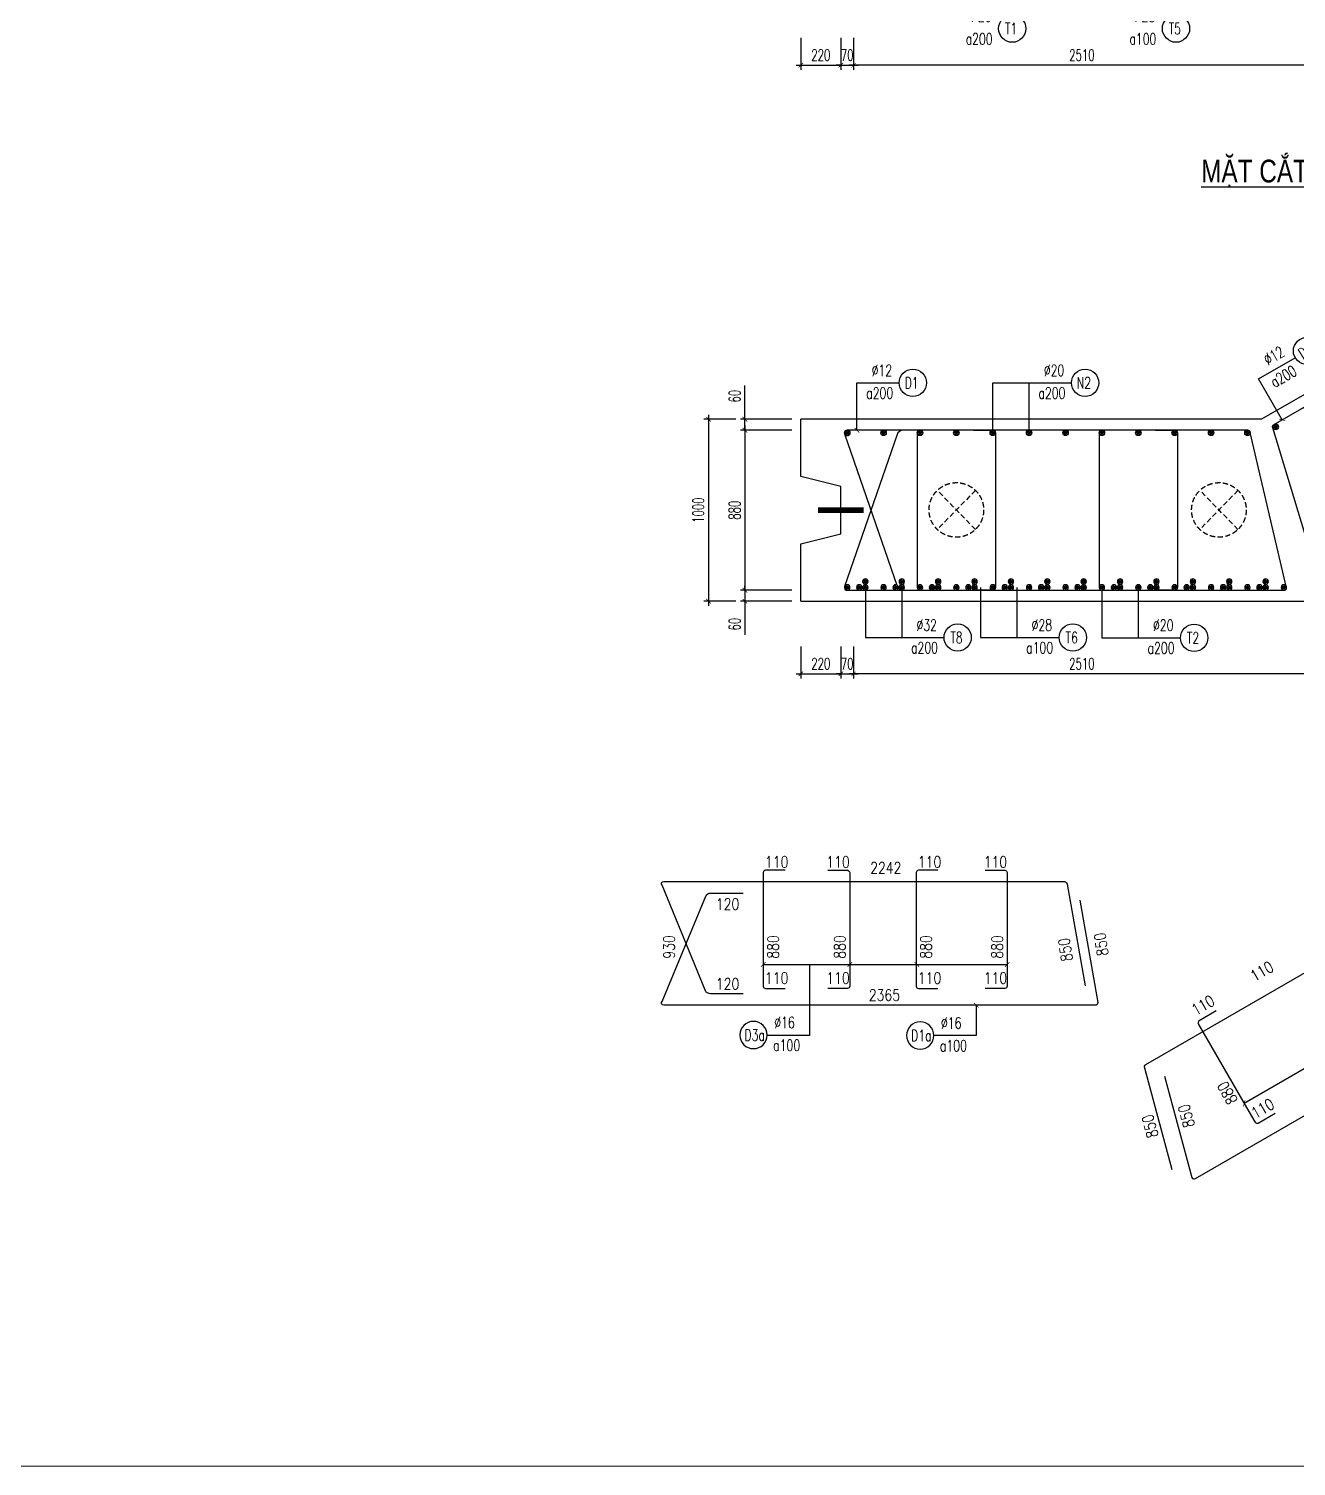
# Model space of a CAD drawing. Header units: millimetres. Extents: x -143483 to 1166745, y -1448440 to -1202244.
# Drawn here: x 463523 to 491389, y -1285398 to -1253784 of the extents above; entities that cross this region are included whole.
import ezdxf
from ezdxf.enums import TextEntityAlignment as Align

# ---------------------------------------------------------------- set-up
doc = ezdxf.new("R2010")
doc.units = ezdxf.units.MM
doc.header["$LTSCALE"] = 30
doc.header["$PDMODE"] = 3
doc.linetypes.add('DASHED', pattern=[19.05, 12.7, -6.35])
doc.layers.get('0').update_dxf_attribs({"lineweight": 9})
doc.layers.get('Defpoints').update_dxf_attribs({"lineweight": 9})
for name, color, linetype in [('ccu11-Cotthep', 9, 'Continuous'), ('ccu11-Dim', 8, 'Continuous'), ('ccu11-Text', 31, 'Continuous'), ('ccu11-Thay', 7, 'Continuous'), ('ccu11-Thep', 4, 'Continuous'), ('ccu11-Thep doc', 4, 'Continuous'), ('ccu11-Thepdai', 6, 'Continuous')]:
    doc.layers.add(name, color=color, linetype=linetype)
doc.layers.add('ccu11-Khuat', color=9, linetype='DASHED', lineweight=30)
doc.layers.add('Vicom_thep doc', color=1, linetype='Continuous', lineweight=35)
doc.styles.add('ccu11-dim', font='vnsimli.shx', dxfattribs={"width": 0.65, "bigfont": 'bigfont.shx'})
doc.styles.add('ccu11-VnAvH-B', font='VHAVANB.TTF')
doc.styles.add('ccu11-vnsimli', font='vnsimli.shx', dxfattribs={"width": 0.8, "bigfont": 'vns.shx'})
doc.styles.add('ccu11-vnsimple', font='vnsimple.shx', dxfattribs={"bigfont": 'bigfont.shx'})
doc.styles.add('ccu11_simli', font='vnsimli.shx', dxfattribs={"width": 0.8})
doc.dimstyles.new('ccu11-100', dxfattribs={"dimscale": 100, "dimtxt": 2.5, "dimasz": 1, "dimexe": 1, "dimexo": 2, "dimgap": 1, "dimtad": 1, "dimdec": 0, "dimdsep": 46, "dimtxsty": 'ccu11-dim', "dimblk": 'ARCHTICK', "dimcen": -1, "dimdle": 1, "dimclrd": 256, "dimclre": 256, "dimclrt": 3, "dimadec": 0, "dimazin": 2, "dimtfac": 0.1, "dimtdec": 0, "dimtmove": 0, "dimatfit": 1, "dimldrblk": 'ARCHTICK', "dimfxl": 0, "dimtvp": 0.833333, "dimtolj": 1, "dimtzin": 12, "dimarcsym": 0})
doc.dimstyles.new('ccu11-100x4', dxfattribs={"dimscale": 100, "dimtxt": 2.5, "dimasz": 1, "dimexe": 1, "dimexo": 2, "dimgap": 1, "dimtad": 1, "dimdec": 0, "dimlfac": 0.25, "dimdsep": 46, "dimtxsty": 'ccu11-dim', "dimblk": 'ARCHTICK', "dimcen": -1, "dimdle": 1, "dimclrd": 256, "dimclre": 256, "dimclrt": 3, "dimadec": 0, "dimazin": 2, "dimtfac": 0.1, "dimtdec": 0, "dimtmove": 0, "dimatfit": 1, "dimldrblk": 'ARCHTICK', "dimfxl": 0, "dimtvp": 0.833333, "dimtolj": 1, "dimtzin": 12, "dimarcsym": 0})

# ---------------------------------------------------------------- blocks, each defined once
blk = doc.blocks.new('_ARCHTICK')
at = {"color": 0, "linetype": 'ByBlock', "const_width": 0.15}
blk.add_lwpolyline([(-0.5, -0.5), (0.5, 0.5)], dxfattribs=at)
blk = doc.blocks.new('*D2856')
at = {"layer": 'ccu11-Dim', "linetype": 'ByBlock', "lineweight": -2, "ltscale": 30, "transparency": 16777216}
for p, q in [((480497, -1253987), (480497, -1254687)), ((481377, -1253987), (481377, -1254687)), ((480397, -1254587), (481477, -1254587))]:
    blk.add_line(p, q, dxfattribs=at)
at = {"layer": 'Defpoints', "color": 0, "linetype": 'ByBlock', "ltscale": 30, "transparency": 16777216}
for p in [(480497, -1253787), (481377, -1253787), (481377, -1254587)]:
    blk.add_point(p, dxfattribs=at)
at = {"layer": 'ccu11-Dim', "linetype": 'ByBlock', "lineweight": -2, "ltscale": 30, "transparency": 16777216, "xscale": 100, "yscale": 100, "zscale": 100, "rotation": 180}
blk.add_blockref('_ARCHTICK', (480497, -1254587), dxfattribs=at)
at = {"layer": 'ccu11-Dim', "linetype": 'ByBlock', "lineweight": -2, "ltscale": 30, "transparency": 16777216, "xscale": 100, "yscale": 100, "zscale": 100}
blk.add_blockref('_ARCHTICK', (481377, -1254587), dxfattribs=at)
at = {"layer": 'ccu11-Dim', "color": 3, "linetype": 'ByBlock', "ltscale": 30, "transparency": 16777216, "insert": (480937, -1254362), "char_height": 250, "attachment_point": 5, "style": 'ccu11-dim'}
blk.add_mtext('\\A1;220', dxfattribs=at)
blk = doc.blocks.new('*D2857')
at = {"layer": 'ccu11-Dim', "linetype": 'ByBlock', "lineweight": -2, "ltscale": 30, "transparency": 16777216}
for p, q in [((481377, -1253987), (481377, -1254687)), ((481657, -1253987), (481657, -1254687)), ((481377, -1254587), (481277, -1254587)), ((481377, -1254587), (481657, -1254587)), ((481657, -1254587), (481757, -1254587))]:
    blk.add_line(p, q, dxfattribs=at)
at = {"layer": 'Defpoints', "color": 0, "linetype": 'ByBlock', "ltscale": 30, "transparency": 16777216}
for p in [(481377, -1253787), (481657, -1253787), (481657, -1254587)]:
    blk.add_point(p, dxfattribs=at)
at = {"layer": 'ccu11-Dim', "linetype": 'ByBlock', "lineweight": -2, "ltscale": 30, "transparency": 16777216, "xscale": 100, "yscale": 100, "zscale": 100}
blk.add_blockref('_ARCHTICK', (481377, -1254587), dxfattribs=at)
at = {"layer": 'ccu11-Dim', "linetype": 'ByBlock', "lineweight": -2, "ltscale": 30, "transparency": 16777216, "xscale": 100, "yscale": 100, "zscale": 100, "rotation": 180}
blk.add_blockref('_ARCHTICK', (481657, -1254587), dxfattribs=at)
at = {"layer": 'ccu11-Dim', "color": 3, "linetype": 'ByBlock', "ltscale": 30, "transparency": 16777216, "insert": (481517, -1254362), "char_height": 250, "attachment_point": 5, "style": 'ccu11-dim'}
blk.add_mtext('\\A1;70', dxfattribs=at)
blk = doc.blocks.new('*D2858')
at = {"layer": 'ccu11-Dim', "linetype": 'ByBlock', "lineweight": -2, "ltscale": 30, "transparency": 16777216}
for p, q in [((481657, -1253987), (481657, -1254687)), ((491697, -1253987), (491697, -1254687)), ((491797, -1254587), (481557, -1254587))]:
    blk.add_line(p, q, dxfattribs=at)
at = {"layer": 'Defpoints', "color": 0, "linetype": 'ByBlock', "ltscale": 30, "transparency": 16777216}
for p in [(481657, -1253787), (491697, -1253787), (481657, -1254587)]:
    blk.add_point(p, dxfattribs=at)
at = {"layer": 'ccu11-Dim', "linetype": 'ByBlock', "lineweight": -2, "ltscale": 30, "transparency": 16777216, "xscale": 100, "yscale": 100, "zscale": 100, "rotation": 180}
blk.add_blockref('_ARCHTICK', (481657, -1254587), dxfattribs=at)
at = {"layer": 'ccu11-Dim', "linetype": 'ByBlock', "lineweight": -2, "ltscale": 30, "transparency": 16777216, "xscale": 100, "yscale": 100, "zscale": 100}
blk.add_blockref('_ARCHTICK', (491697, -1254587), dxfattribs=at)
at = {"layer": 'ccu11-Dim', "color": 3, "linetype": 'ByBlock', "ltscale": 30, "transparency": 16777216, "insert": (486677, -1254362), "char_height": 250, "attachment_point": 5, "style": 'ccu11-dim'}
blk.add_mtext('\\A1;2510', dxfattribs=at)
blk = doc.blocks.new('*D2879')
at = {"layer": 'ccu11-Dim', "linetype": 'ByBlock', "lineweight": -2, "ltscale": 30, "transparency": 16777216}
for p, q in [((479268, -1262373), (479268, -1261633)), ((480297, -1262373), (479168, -1262373)), ((480297, -1262613), (479168, -1262613)), ((479268, -1262613), (479268, -1262373)), ((479268, -1262613), (479268, -1262713))]:
    blk.add_line(p, q, dxfattribs=at)
at = {"layer": 'Defpoints', "color": 0, "linetype": 'ByBlock', "ltscale": 30, "transparency": 16777216}
for p in [(479268, -1262613), (480497, -1262373), (480497, -1262613)]:
    blk.add_point(p, dxfattribs=at)
at = {"layer": 'ccu11-Dim', "linetype": 'ByBlock', "lineweight": -2, "ltscale": 30, "transparency": 16777216, "xscale": 100, "yscale": 100, "zscale": 100}
for p, rotation in [((479268, -1262373), 270), ((479268, -1262613), 90)]:
    blk.add_blockref('_ARCHTICK', p, dxfattribs=dict(at, rotation=rotation))
at = {"layer": 'ccu11-Dim', "color": 3, "linetype": 'ByBlock', "ltscale": 30, "transparency": 16777216, "insert": (479043, -1261865), "char_height": 250, "attachment_point": 5, "rotation": 90, "style": 'ccu11-dim'}
blk.add_mtext('\\A1;60', dxfattribs=at)
blk = doc.blocks.new('*D2880')
at = {"layer": 'ccu11-Dim', "linetype": 'ByBlock', "lineweight": -2, "ltscale": 30, "transparency": 16777216}
for p, q in [((480297, -1262613), (479168, -1262613)), ((479268, -1262513), (479268, -1266233)), ((480297, -1266133), (479168, -1266133))]:
    blk.add_line(p, q, dxfattribs=at)
at = {"layer": 'Defpoints', "color": 0, "linetype": 'ByBlock', "ltscale": 30, "transparency": 16777216}
for p in [(480497, -1262613), (479268, -1266133), (480497, -1266133)]:
    blk.add_point(p, dxfattribs=at)
at = {"layer": 'ccu11-Dim', "linetype": 'ByBlock', "lineweight": -2, "ltscale": 30, "transparency": 16777216, "xscale": 100, "yscale": 100, "zscale": 100}
for p, rotation in [((479268, -1262613), 90), ((479268, -1266133), 270)]:
    blk.add_blockref('_ARCHTICK', p, dxfattribs=dict(at, rotation=rotation))
at = {"layer": 'ccu11-Dim', "color": 3, "linetype": 'ByBlock', "ltscale": 30, "transparency": 16777216, "insert": (479043, -1264373), "char_height": 250, "attachment_point": 5, "rotation": 90, "style": 'ccu11-dim'}
blk.add_mtext('\\A1;880', dxfattribs=at)
blk = doc.blocks.new('*D2881')
at = {"layer": 'ccu11-Dim', "linetype": 'ByBlock', "lineweight": -2, "ltscale": 30, "transparency": 16777216}
for p, q in [((479268, -1266133), (479268, -1266033)), ((480297, -1266133), (479168, -1266133)), ((480297, -1266373), (479168, -1266373)), ((479268, -1266133), (479268, -1266373)), ((479268, -1266373), (479268, -1267112))]:
    blk.add_line(p, q, dxfattribs=at)
at = {"layer": 'Defpoints', "color": 0, "linetype": 'ByBlock', "ltscale": 30, "transparency": 16777216}
for p in [(479268, -1266133), (480497, -1266133), (480497, -1266373)]:
    blk.add_point(p, dxfattribs=at)
at = {"layer": 'ccu11-Dim', "linetype": 'ByBlock', "lineweight": -2, "ltscale": 30, "transparency": 16777216, "xscale": 100, "yscale": 100, "zscale": 100}
for p, rotation in [((479268, -1266133), 270), ((479268, -1266373), 90)]:
    blk.add_blockref('_ARCHTICK', p, dxfattribs=dict(at, rotation=rotation))
at = {"layer": 'ccu11-Dim', "color": 3, "linetype": 'ByBlock', "ltscale": 30, "transparency": 16777216, "insert": (479043, -1266880), "char_height": 250, "attachment_point": 5, "rotation": 90, "style": 'ccu11-dim'}
blk.add_mtext('\\A1;60', dxfattribs=at)
blk = doc.blocks.new('*D2882')
at = {"layer": 'ccu11-Dim', "linetype": 'ByBlock', "lineweight": -2, "ltscale": 30, "transparency": 16777216}
for p, q in [((478468, -1262273), (478468, -1266473)), ((479068, -1262373), (478368, -1262373)), ((479068, -1266373), (478368, -1266373))]:
    blk.add_line(p, q, dxfattribs=at)
at = {"layer": 'Defpoints', "color": 0, "linetype": 'ByBlock', "ltscale": 30, "transparency": 16777216}
for p in [(479268, -1262373), (478468, -1266373), (479268, -1266373)]:
    blk.add_point(p, dxfattribs=at)
at = {"layer": 'ccu11-Dim', "linetype": 'ByBlock', "lineweight": -2, "ltscale": 30, "transparency": 16777216, "xscale": 100, "yscale": 100, "zscale": 100}
for p, rotation in [((478468, -1262373), 90), ((478468, -1266373), 270)]:
    blk.add_blockref('_ARCHTICK', p, dxfattribs=dict(at, rotation=rotation))
at = {"layer": 'ccu11-Dim', "color": 3, "linetype": 'ByBlock', "ltscale": 30, "transparency": 16777216, "insert": (478243, -1264373), "char_height": 250, "attachment_point": 5, "rotation": 90, "style": 'ccu11-dim'}
blk.add_mtext('\\A1;1000', dxfattribs=at)
blk = doc.blocks.new('MCT')
at = {"ltscale": 0.005}
for p, q in [((-0.49, 0), (0.49, 0)), ((0.35, -0.35), (-0.35, 0.35)), ((-0.35, -0.35), (0.35, 0.35)), ((0, -0.49), (0, 0.49))]:
    blk.add_line(p, q, dxfattribs=at)
blk.add_circle((0, 0), 0.492, dxfattribs=at)
blk = doc.blocks.new('*U1713')
at = {"layer": 'ccu11-Thep doc', "xscale": -121.9200000001001, "yscale": 121.9200000001001, "zscale": 121.92, "rotation": 270}
blk.add_blockref('MCT', (0, 0), dxfattribs=at)
blk = doc.blocks.new('*U1714')
at = {"layer": 'ccu11-Thep doc', "color": 0, "linetype": 'ByBlock', "lineweight": -2, "transparency": 16777216}
for p in [(0, 0), (800, 0), (1600, 0), (2400, 0), (3200, 0), (4000, 0), (4800, 0), (5600, 0), (6400, 0), (7200, 0), (8000, 0), (8800, 0)]:
    blk.add_blockref('*U1713', p, dxfattribs=at)
blk = doc.blocks.new('*U1703')
at = {"layer": 'ccu11-Thep doc', "xscale": -121.9200000001001, "yscale": 121.9200000001001, "zscale": 121.92, "rotation": 270}
blk.add_blockref('MCT', (0, 0), dxfattribs=at)
blk = doc.blocks.new('*U1704')
at = {"layer": 'ccu11-Thep doc', "color": 0, "linetype": 'ByBlock', "lineweight": -2, "transparency": 16777216}
for p in [(0, 0), (800, 0), (1600, 0), (2400, 0), (3200, 0), (4000, 0), (4800, 0), (5600, 0), (6400, 0), (7200, 0), (8000, 0), (8800, 0)]:
    blk.add_blockref('*U1703', p, dxfattribs=at)
blk = doc.blocks.new('SHD')
at = {"layer": 'ccu11-Cotthep'}
blk.add_circle((300, 0), 300, dxfattribs=at)
at = {"layer": 'ccu11-Cotthep', "color": 31, "style": 'ccu11_simli', "width": 0.8}
blk.add_attdef('DK', text='', height=250, dxfattribs=at).set_placement((-101, 65), align=Align.BOTTOM_RIGHT)
blk.add_attdef('KH', text='', height=250, dxfattribs=at).set_placement((300, 0), align=Align.MIDDLE)
blk.add_attdef('KC', text='', height=250, dxfattribs=at).set_placement((-101, -142), align=Align.TOP_RIGHT)
blk = doc.blocks.new('*U1712')
at = {"layer": 'ccu11-Thep doc', "xscale": -121.9200000001001, "yscale": 121.9200000001001, "zscale": 121.92, "rotation": 270}
blk.add_blockref('MCT', (0, 0), dxfattribs=at)
blk = doc.blocks.new('*U1708')
at = {"layer": 'ccu11-Thep doc', "color": 0, "linetype": 'ByBlock', "lineweight": -2, "transparency": 16777216}
for p in [(0, 0), (800, 0), (1600, 0), (2400, 0), (3200, 0), (4000, 0), (4800, 0), (5600, 0), (6400, 0), (7200, 0), (8000, 0), (8800, 0), (9600, 0), (10400, 0), (11200, 0), (12000, 0), (12800, 0), (13600, 0)]:
    blk.add_blockref('*U1712', p, dxfattribs=at)
blk = doc.blocks.new('*D2884')
at = {"layer": 'ccu11-Dim', "linetype": 'ByBlock', "lineweight": -2, "ltscale": 30, "transparency": 16777216}
for p, q in [((480497, -1267373), (480497, -1268073)), ((481377, -1267373), (481377, -1268073)), ((480397, -1267973), (481477, -1267973))]:
    blk.add_line(p, q, dxfattribs=at)
at = {"layer": 'Defpoints', "color": 0, "linetype": 'ByBlock', "ltscale": 30, "transparency": 16777216}
for p in [(480497, -1267173), (481377, -1267173), (481377, -1267973)]:
    blk.add_point(p, dxfattribs=at)
at = {"layer": 'ccu11-Dim', "linetype": 'ByBlock', "lineweight": -2, "ltscale": 30, "transparency": 16777216, "xscale": 100, "yscale": 100, "zscale": 100, "rotation": 180}
blk.add_blockref('_ARCHTICK', (480497, -1267973), dxfattribs=at)
at = {"layer": 'ccu11-Dim', "linetype": 'ByBlock', "lineweight": -2, "ltscale": 30, "transparency": 16777216, "xscale": 100, "yscale": 100, "zscale": 100}
blk.add_blockref('_ARCHTICK', (481377, -1267973), dxfattribs=at)
at = {"layer": 'ccu11-Dim', "color": 3, "linetype": 'ByBlock', "ltscale": 30, "transparency": 16777216, "insert": (480937, -1267748), "char_height": 250, "attachment_point": 5, "style": 'ccu11-dim'}
blk.add_mtext('\\A1;220', dxfattribs=at)
blk = doc.blocks.new('*D2885')
at = {"layer": 'ccu11-Dim', "linetype": 'ByBlock', "lineweight": -2, "ltscale": 30, "transparency": 16777216}
for p, q in [((481377, -1267373), (481377, -1268073)), ((481657, -1267373), (481657, -1268073)), ((481377, -1267973), (481277, -1267973)), ((481377, -1267973), (481657, -1267973)), ((481657, -1267973), (481757, -1267973))]:
    blk.add_line(p, q, dxfattribs=at)
at = {"layer": 'Defpoints', "color": 0, "linetype": 'ByBlock', "ltscale": 30, "transparency": 16777216}
for p in [(481377, -1267173), (481657, -1267173), (481657, -1267973)]:
    blk.add_point(p, dxfattribs=at)
at = {"layer": 'ccu11-Dim', "linetype": 'ByBlock', "lineweight": -2, "ltscale": 30, "transparency": 16777216, "xscale": 100, "yscale": 100, "zscale": 100}
blk.add_blockref('_ARCHTICK', (481377, -1267973), dxfattribs=at)
at = {"layer": 'ccu11-Dim', "linetype": 'ByBlock', "lineweight": -2, "ltscale": 30, "transparency": 16777216, "xscale": 100, "yscale": 100, "zscale": 100, "rotation": 180}
blk.add_blockref('_ARCHTICK', (481657, -1267973), dxfattribs=at)
at = {"layer": 'ccu11-Dim', "color": 3, "linetype": 'ByBlock', "ltscale": 30, "transparency": 16777216, "insert": (481517, -1267748), "char_height": 250, "attachment_point": 5, "style": 'ccu11-dim'}
blk.add_mtext('\\A1;70', dxfattribs=at)
blk = doc.blocks.new('*D2886')
at = {"layer": 'ccu11-Dim', "linetype": 'ByBlock', "lineweight": -2, "ltscale": 30, "transparency": 16777216}
for p, q in [((481657, -1267373), (481657, -1268073)), ((491697, -1267373), (491697, -1268073)), ((491797, -1267973), (481557, -1267973))]:
    blk.add_line(p, q, dxfattribs=at)
at = {"layer": 'Defpoints', "color": 0, "linetype": 'ByBlock', "ltscale": 30, "transparency": 16777216}
for p in [(481657, -1267173), (491697, -1267173), (481657, -1267973)]:
    blk.add_point(p, dxfattribs=at)
at = {"layer": 'ccu11-Dim', "linetype": 'ByBlock', "lineweight": -2, "ltscale": 30, "transparency": 16777216, "xscale": 100, "yscale": 100, "zscale": 100, "rotation": 180}
blk.add_blockref('_ARCHTICK', (481657, -1267973), dxfattribs=at)
at = {"layer": 'ccu11-Dim', "linetype": 'ByBlock', "lineweight": -2, "ltscale": 30, "transparency": 16777216, "xscale": 100, "yscale": 100, "zscale": 100}
blk.add_blockref('_ARCHTICK', (491697, -1267973), dxfattribs=at)
at = {"layer": 'ccu11-Dim', "color": 3, "linetype": 'ByBlock', "ltscale": 30, "transparency": 16777216, "insert": (486677, -1267748), "char_height": 250, "attachment_point": 5, "style": 'ccu11-dim'}
blk.add_mtext('\\A1;2510', dxfattribs=at)
blk = doc.blocks.new('ccu11_block_thep')
at = {"layer": 'ccu11-Thep', "color": 3}
for p, q in [((-0.4, 0), (0.4, 0)), ((-0.28, 0.28), (0.28, -0.28)), ((0.28, 0.28), (-0.28, -0.28)), ((0, 0.4), (0, -0.4))]:
    blk.add_line(p, q, dxfattribs=at)
at = {"layer": 'ccu11-Thep', "color": 1, "const_width": 0.0667}
blk.add_lwpolyline([(-0.4, 0, 1), (0.4, 0, 1), (-0.4, 0, 1)], format="xyb", dxfattribs=at)
at = {"layer": 'ccu11-Thep', "color": 1}
blk.add_circle((0, 0), 0.4, dxfattribs=at)
blk = doc.blocks.new('*U1715')
at = {"layer": 'Vicom_thep doc', "xscale": -150, "yscale": 150, "zscale": 150, "rotation": 180}
blk.add_blockref('ccu11_block_thep', (0, 0), dxfattribs=at)
blk = doc.blocks.new('*U1716')
at = {"layer": 'ccu11-Thep doc', "color": 0, "linetype": 'ByBlock', "lineweight": -2, "transparency": 16777216}
for p in [(0, 0), (800, 0), (1600, 0), (2400, 0), (3200, 0), (4000, 0), (4800, 0), (5600, 0), (6400, 0), (7200, 0), (8000, 0), (8800, 0)]:
    blk.add_blockref('*U1715', p, dxfattribs=at)
blk = doc.blocks.new('*U1717')
at = {"layer": 'Vicom_thep doc', "xscale": -150, "yscale": 150, "zscale": 150, "rotation": 180}
blk.add_blockref('ccu11_block_thep', (0, 0), dxfattribs=at)
blk = doc.blocks.new('*U1718')
at = {"layer": 'ccu11-Thep doc', "color": 0, "linetype": 'ByBlock', "lineweight": -2, "transparency": 16777216}
for p in [(0, 0), (800, 0), (1600, 0), (2400, 0), (3200, 0), (4000, 0), (4800, 0), (5600, 0), (6400, 0), (7200, 0), (8000, 0), (8800, 0)]:
    blk.add_blockref('*U1717', p, dxfattribs=at)
blk = doc.blocks.new('*U1737')
at = {"layer": 'Vicom_thep doc', "xscale": -150, "yscale": 150, "zscale": 150, "rotation": 180}
blk.add_blockref('ccu11_block_thep', (0, 0), dxfattribs=at)
blk = doc.blocks.new('*U1738')
at = {"layer": 'ccu11-Thep doc', "color": 0, "linetype": 'ByBlock', "lineweight": -2, "transparency": 16777216}
for p in [(0, 0), (800, 0), (1600, 0), (2400, 0), (3200, 0), (4000, 0), (4800, 0), (5600, 0), (6400, 0), (7200, 0), (8000, 0), (8800, 0)]:
    blk.add_blockref('*U1737', p, dxfattribs=at)

msp = doc.modelspace()

# ---------------------------------------------------------------- linework, layer by layer
at = {"layer": 'ccu11-Khuat', "ltscale": 0.3}
for p, q in [((484335.91, -1263936.79), (483497.68, -1264795.49)), ((484335.91, -1264795.49), (483497.68, -1263936.79)), ((490108.24, -1263936.79), (489270.01, -1264795.49)), ((490108.24, -1264795.49), (489270.01, -1263936.79))]:
    msp.add_line(p, q, dxfattribs=at)
for centre in [(483916.79, -1264366.14), (489689.13, -1264366.14)]:
    msp.add_circle(centre, 600, dxfattribs=at)
at = {"layer": 'ccu11-Thay'}
for p, q in [((503095.72, -1255172.51), (490624.99, -1262372.51)), ((490624.99, -1262372.51), (480496.79, -1262372.51)), ((480496.79, -1263632.51), (480496.79, -1262372.51)), ((481376.56, -1263852.51), (480496.79, -1263632.51)), ((481376.56, -1264892.51), (481376.56, -1263852.51)), ((480496.79, -1265112.51), (481376.56, -1264892.51)), ((480496.79, -1266372.51), (480496.79, -1265112.51)), ((480496.79, -1266372.51), (491696.79, -1266372.51))]:
    msp.add_line(p, q, dxfattribs=at)
at = {"layer": 'ccu11-Thep', "const_width": 120}
msp.add_lwpolyline([(481876.79, -1264372.51), (480876.79, -1264372.51)], dxfattribs=at)
at = {"layer": 'ccu11-Thepdai'}
for points in [[(490891.62, -1262495.68), (502684.85, -1255686.85, -0.41421356), (502766.81, -1255708.81), (503778.99, -1259061.96, -0.41421356), (503760.69, -1259130.26), (491958.8, -1265944.09, -0.41421356), (491890.5, -1265925.79), (490873.32, -1262563.98, -0.41421356), (490891.62, -1262495.68)], [(483445, -1262612.51), (482724.53, -1262612.51, 0.23620228), (482612.76, -1262705.25), (481458.88, -1266052, 0.5204497), (481515.27, -1266132.51), (491126.79, -1266132.51, 0.41421356), (491176.79, -1266082.51), (490376.79, -1262662.51, 0.41421356), (490326.79, -1262612.51), (481515.27, -1262612.51, 0.5204497), (481458.88, -1262693.01), (482612.76, -1266039.76, 0.23620228), (482724.53, -1266132.51), (483445, -1266132.51)], [(483536.79, -1262612.51), (483116.79, -1262612.51, 0.41421356), (483056.79, -1262672.51), (483056.79, -1266072.51, 0.41421356), (483116.79, -1266132.51), (483536.79, -1266132.51)], [(484296.79, -1262612.51), (484716.79, -1262612.51, -0.41421356), (484776.79, -1262672.51), (484776.79, -1266072.51, -0.41421356), (484716.79, -1266132.51), (484296.79, -1266132.51)], [(487536.79, -1262612.51), (487116.79, -1262612.51, 0.41421356), (487056.79, -1262672.51), (487056.79, -1266072.51, 0.41421356), (487116.79, -1266132.51), (487536.79, -1266132.51)], [(488296.79, -1262612.51), (488716.79, -1262612.51, -0.41421356), (488776.79, -1262672.51), (488776.79, -1266072.51, -0.41421356), (488716.79, -1266132.51), (488296.79, -1266132.51)], [(488662.9, -1278876.25), (488060.5, -1276644.47, -0.41421356), (488082.46, -1276562.51), (498655.08, -1270458.4, -0.41421356), (498737.05, -1270480.36), (499319.88, -1272723.44)], [(488490.33, -1276818.95), (489092.73, -1279050.74, 0.41421356), (489174.69, -1279072.7), (499727.85, -1272979.83, 0.41421356), (499749.81, -1272897.86), (499166.97, -1270654.79)], [(479230.96, -1275005.52), (478510.49, -1275005.52, -0.26628921), (478398.72, -1274941.45), (477445.27, -1272621.94, -0.64209887), (477483.11, -1272539.25), (486292.82, -1272539.25, -0.41421356), (486352.82, -1272599.25), (486746.23, -1274833.23)], [(486633.11, -1272949.73), (487026.52, -1275199.25, -0.41421356), (486966.52, -1275259.25), (477482.13, -1275259.25, -0.65283078), (477445.29, -1275175.44), (478406.2, -1272858.26, -0.30093739), (478517.97, -1272794.19), (479230.96, -1272794.19)]]:
    msp.add_lwpolyline(points, format="xyb", dxfattribs=at)
at = {"layer": 'ccu11-Thepdai', "flags": 128}
for points in [[(480151.57, -1272292), (479721.57, -1272292, 0.38911631), (479671.57, -1272342), (479671.57, -1274786.77), (479671.57, -1274839.07, 0.38911631), (479721.57, -1274889.07), (480151.57, -1274889.07)], [(481092.4, -1272292), (481522.4, -1272292, -0.38911631), (481572.4, -1272342), (481572.4, -1274786.77), (481572.4, -1274839.07, -0.38911631), (481522.4, -1274889.07), (481092.4, -1274889.07)], [(483512.78, -1272292), (483082.78, -1272292, 0.38911631), (483032.78, -1272342), (483032.78, -1274786.77), (483032.78, -1274839.07, 0.38911631), (483082.78, -1274889.07), (483512.78, -1274889.07)], [(484553.11, -1272292), (484983.11, -1272292, -0.38911631), (485033.11, -1272342), (485033.11, -1274786.77), (485033.11, -1274839.07, -0.38911631), (484983.11, -1274889.07), (484553.11, -1274889.07)], [(489626.37, -1275385.63), (489253.98, -1275600.63, 0.38911631), (489235.68, -1275668.94), (490458.06, -1277786.17), (490484.21, -1277831.46, 0.38911631), (490552.51, -1277849.76), (490924.9, -1277634.76)]]:
    msp.add_lwpolyline(points, format="xyb", dxfattribs=at)
at = {"layer": 'Defpoints', "color": 2}
msp.add_line((-139032.75, -1285397.81), (1029102.19, -1285397.81), dxfattribs=at)

# ---------------------------------------------------------------- block references
at = {"layer": 'ccu11-Cotthep'}
ref = msp.add_blockref('SHD', (484845.79, -1253781.69), dxfattribs=at)
ref.add_attrib('KH', 'T1', dxfattribs={"color": 31, "height": 250, "style": 'ccu11-vnsimple', "width": 0.7}).set_placement((485120.79, -1253781.69), align=Align.MIDDLE_CENTER)
ref.add_attrib('KC', 'a200', dxfattribs={"color": 31, "height": 250, "style": 'ccu11-vnsimple', "width": 0.7}).set_placement((484417.21, -1253881.69), align=Align.TOP_CENTER)
ref.add_attrib('DK', '`20', dxfattribs={"color": 31, "height": 250, "style": 'ccu11-vnsimple', "width": 0.7}).set_placement((484465.01, -1253706.69), align=Align.BOTTOM_CENTER)
ref = msp.add_blockref('SHD', (488445.44, -1253781.69), dxfattribs=at)
ref.add_attrib('KH', 'T5', dxfattribs={"color": 31, "height": 250, "style": 'ccu11-vnsimple', "width": 0.7}).set_placement((488720.44, -1253781.69), align=Align.MIDDLE_CENTER)
ref.add_attrib('KC', 'a100', dxfattribs={"color": 31, "height": 250, "style": 'ccu11-vnsimple', "width": 0.7}).set_placement((488016.86, -1253881.69), align=Align.TOP_CENTER)
ref.add_attrib('DK', '`28', dxfattribs={"color": 31, "height": 250, "style": 'ccu11-vnsimple', "width": 0.7}).set_placement((488064.66, -1253706.69), align=Align.BOTTOM_CENTER)
ref = msp.add_blockref('SHD', (491366.14, -1261020.41), dxfattribs=dict(at, rotation=30))
ref.add_attrib('KH', 'D5', dxfattribs={"color": 31, "height": 250, "rotation": 30, "style": 'ccu11-vnsimple', "width": 0.7}).set_placement((491604.3, -1260882.91), align=Align.MIDDLE_CENTER)
ref.add_attrib('KC', 'a200', dxfattribs={"color": 31, "height": 250, "rotation": 30, "style": 'ccu11-vnsimple', "width": 0.7}).set_placement((491044.98, -1261321.3), align=Align.TOP_CENTER)
ref.add_attrib('DK', '`12', dxfattribs={"color": 31, "height": 250, "rotation": 30, "style": 'ccu11-vnsimple', "width": 0.7}).set_placement((490998.87, -1261145.85), align=Align.BOTTOM_CENTER)
ref = msp.add_blockref('SHD', (482659.99, -1261572.15), dxfattribs=at)
ref.add_attrib('KH', 'D1', dxfattribs={"color": 31, "height": 250, "style": 'ccu11-vnsimple', "width": 0.7}).set_placement((482934.99, -1261572.15), align=Align.MIDDLE_CENTER)
ref.add_attrib('KC', 'a200', dxfattribs={"color": 31, "height": 250, "style": 'ccu11-vnsimple', "width": 0.7}).set_placement((482231.41, -1261672.15), align=Align.TOP_CENTER)
ref.add_attrib('DK', '`12', dxfattribs={"color": 31, "height": 250, "style": 'ccu11-vnsimple', "width": 0.7}).set_placement((482279.21, -1261497.15), align=Align.BOTTOM_CENTER)
ref = msp.add_blockref('SHD', (486445.79, -1261572.15), dxfattribs=at)
ref.add_attrib('KH', 'N2', dxfattribs={"color": 31, "height": 250, "style": 'ccu11-vnsimple', "width": 0.7}).set_placement((486720.79, -1261572.15), align=Align.MIDDLE_CENTER)
ref.add_attrib('KC', 'a200', dxfattribs={"color": 31, "height": 250, "style": 'ccu11-vnsimple', "width": 0.7}).set_placement((486017.21, -1261672.15), align=Align.TOP_CENTER)
ref.add_attrib('DK', '`20', dxfattribs={"color": 31, "height": 250, "style": 'ccu11-vnsimple', "width": 0.7}).set_placement((486065.01, -1261497.15), align=Align.BOTTOM_CENTER)
ref = msp.add_blockref('SHD', (483645.44, -1267172.86), dxfattribs=at)
ref.add_attrib('KH', 'T8', dxfattribs={"color": 31, "height": 250, "style": 'ccu11-vnsimple', "width": 0.7}).set_placement((483920.44, -1267172.86), align=Align.MIDDLE_CENTER)
ref.add_attrib('KC', 'a200', dxfattribs={"color": 31, "height": 250, "style": 'ccu11-vnsimple', "width": 0.7}).set_placement((483216.86, -1267272.86), align=Align.TOP_CENTER)
ref.add_attrib('DK', '`32', dxfattribs={"color": 31, "height": 250, "style": 'ccu11-vnsimple', "width": 0.7}).set_placement((483264.66, -1267097.86), align=Align.BOTTOM_CENTER)
ref = msp.add_blockref('SHD', (486176.44, -1267172.86), dxfattribs=at)
ref.add_attrib('KH', 'T6', dxfattribs={"color": 31, "height": 250, "style": 'ccu11-vnsimple', "width": 0.7}).set_placement((486451.44, -1267172.86), align=Align.MIDDLE_CENTER)
ref.add_attrib('KC', 'a100', dxfattribs={"color": 31, "height": 250, "style": 'ccu11-vnsimple', "width": 0.7}).set_placement((485747.86, -1267272.86), align=Align.TOP_CENTER)
ref.add_attrib('DK', '`28', dxfattribs={"color": 31, "height": 250, "style": 'ccu11-vnsimple', "width": 0.7}).set_placement((485795.66, -1267097.86), align=Align.BOTTOM_CENTER)
ref = msp.add_blockref('SHD', (488845.44, -1267177.86), dxfattribs=at)
ref.add_attrib('KH', 'T2', dxfattribs={"color": 31, "height": 250, "style": 'ccu11-vnsimple', "width": 0.7}).set_placement((489120.44, -1267177.86), align=Align.MIDDLE_CENTER)
ref.add_attrib('KC', 'a200', dxfattribs={"color": 31, "height": 250, "style": 'ccu11-vnsimple', "width": 0.7}).set_placement((488416.86, -1267277.86), align=Align.TOP_CENTER)
ref.add_attrib('DK', '`20', dxfattribs={"color": 31, "height": 250, "style": 'ccu11-vnsimple', "width": 0.7}).set_placement((488464.66, -1267102.86), align=Align.BOTTOM_CENTER)
at = {"layer": 'ccu11-Cotthep', "yscale": 100, "zscale": 100}
for p, xscale, rotation in [((481572.4, -1274362.37), 100, 180), ((483048.97, -1274362.37), -100, 180), ((485033.11, -1274362.37), 100, 180), ((490245.86, -1277418.62), 100, 209.9999999999999)]:
    msp.add_blockref('_ARCHTICK', p, dxfattribs=dict(at, xscale=xscale, rotation=rotation))
at = {"layer": 'ccu11-Cotthep'}
ref = msp.add_blockref('SHD', (479757.71, -1275914.22), dxfattribs=dict(at, xscale=-1))
ref.add_attrib('KH', 'D3a', dxfattribs={"color": 31, "height": 250, "style": 'ccu11-vnsimple', "width": 0.7}).set_placement((479482.71, -1275914.22), align=Align.MIDDLE_CENTER)
ref.add_attrib('KC', 'a100', dxfattribs={"color": 31, "height": 250, "style": 'ccu11-vnsimple', "width": 0.7}).set_placement((480186.29, -1276014.22), align=Align.TOP_CENTER)
ref.add_attrib('DK', '`16', dxfattribs={"color": 31, "height": 250, "style": 'ccu11-vnsimple', "width": 0.7}).set_placement((480138.49, -1275839.22), align=Align.BOTTOM_CENTER)
ref = msp.add_blockref('SHD', (483422.52, -1275925.22), dxfattribs=dict(at, xscale=-1))
ref.add_attrib('KH', 'D1a', dxfattribs={"color": 31, "height": 250, "style": 'ccu11-vnsimple', "width": 0.7}).set_placement((483147.52, -1275925.22), align=Align.MIDDLE_CENTER)
ref.add_attrib('KC', 'a100', dxfattribs={"color": 31, "height": 250, "style": 'ccu11-vnsimple', "width": 0.7}).set_placement((483851.1, -1276025.22), align=Align.TOP_CENTER)
ref.add_attrib('DK', '`16', dxfattribs={"color": 31, "height": 250, "style": 'ccu11-vnsimple', "width": 0.7}).set_placement((483803.31, -1275850.22), align=Align.BOTTOM_CENTER)
at = {"layer": 'ccu11-Thep doc', "xscale": -1, "rotation": 30.00000000000006}
msp.add_blockref('*U1708', (502714.85, -1255738.81), dxfattribs=at)
at = {"layer": 'ccu11-Thep doc', "xscale": -121.9200000001001, "yscale": 121.9200000001001, "zscale": 121.9200000001001, "rotation": 270}
for p in [(481516.44, -1262672.51), (481516.44, -1266072.51)]:
    msp.add_blockref('MCT', p, dxfattribs=at)
at = {"layer": 'ccu11-Thep doc', "xscale": -1}
msp.add_blockref('*U1714', (490316.79, -1262672.51), dxfattribs=at)
at = {"layer": 'ccu11-Thep doc'}
for name, p in [('*U1738', (481781.3, -1266072.51)), ('*U1718', (481916.44, -1265942.39)), ('*U1716', (481916.44, -1266072.51))]:
    msp.add_blockref(name, p, dxfattribs=at)
at = {"layer": 'ccu11-Thep doc', "rotation": 180}
msp.add_blockref('*U1704', (491116.79, -1266072.51), dxfattribs=at)

# ---------------------------------------------------------------- texts
at = {"layer": 'ccu11-Text', "color": 4, "style": 'ccu11-VnAvH-B', "width": 0.8}
msp.add_text('%%UmÆt c¾t 4-4', height=500, dxfattribs=at).set_placement((490933.46, -1257164.08), align=Align.CENTER)
at = {"layer": 'ccu11-Text', "style": 'ccu11-vnsimli', "width": 0.8}
for s, p in [('110', (479709.11, -1272231.57)), ('110', (481058.67, -1272231.57)), ('2242', (482022.4, -1272362.61)), ('110', (483070.31, -1272231.57)), ('110', (484519.38, -1272231.57)), ('120', (478629.53, -1273160.8)), ('110', (479709.11, -1274786.28)), ('110', (481058.67, -1274786.28)), ('110', (483070.31, -1274786.28)), ('110', (484519.38, -1274786.28)), ('120', (478629.53, -1274913.9)), ('2365', (481992.17, -1275160.41))]:
    msp.add_text(s, height=250, dxfattribs=at).set_placement(p)
for s, rotation, p in [('850', 98.656244, (487264.41, -1274154.07)), ('930', 90, (477725.72, -1274234.99)), ('880', 90, (480014.26, -1274234.99)), ('880', 90, (481479.72, -1274234.99)), ('880', 90, (483375.46, -1274234.99)), ('880', 90, (484940.42, -1274234.99)), ('850', 98.656244, (486478.18, -1274273.77)), ('110', 30, (490471.78, -1274748.44)), ('110', 30, (489178.63, -1275495.04)), ('880', 120, (490111.99, -1277348.82)), ('850', 105.172228, (489161.37, -1277910.43)), ('110', 30, (490490.33, -1277766.97)), ('850', 105.172228, (488363.51, -1278137.52))]:
    msp.add_text(s, height=250, rotation=rotation, dxfattribs=at).set_placement(p)

# ---------------------------------------------------------------- dimensions: what is measured, and where the dimension line sits
at = {"layer": 'ccu11-Dim', "linetype": 'ByBlock', "ltscale": 30}
for base, p1, p2, angle, picture, middle in [((481376.79, -1254586.69), (480496.79, -1253786.69), (481376.79, -1253786.69), 180, '*D2856', (480936.79, -1254361.69)), ((481656.79, -1254586.69), (491696.79, -1253786.69), (481656.79, -1253786.69), 180, '*D2858', (486676.79, -1254361.69)), ((478468.4, -1266372.51), (479268.4, -1262372.51), (479268.4, -1266372.51), 90, '*D2882', (478243.4, -1264372.51)), ((481376.79, -1267972.86), (480496.79, -1267172.86), (481376.79, -1267172.86), 180, '*D2884', (480936.79, -1267747.86)), ((481656.79, -1267972.86), (491696.79, -1267172.86), (481656.79, -1267172.86), 180, '*D2886', (486676.79, -1267747.86))]:
    dim = msp.add_linear_dim(base=base, p1=p1, p2=p2, angle=angle, dimstyle='ccu11-100x4', dxfattribs=at)
    dim.commit()
    dim.dimension.update_dxf_attribs({"geometry": picture, "text_midpoint": middle})
for base, p1, p2, angle, override, picture, middle in [((481656.79, -1254586.69), (481376.79, -1253786.69), (481656.79, -1253786.69), 180, {"dimtix": 1}, '*D2857', (481516.79, -1254361.69)), ((479268.4, -1266132.51), (480496.79, -1262612.51), (480496.79, -1266132.51), 90, {"dimtmove": 1}, '*D2880', (479043.4, -1264372.51)), ((481656.79, -1267972.86), (481376.79, -1267172.86), (481656.79, -1267172.86), 180, {"dimtix": 1}, '*D2885', (481516.79, -1267747.86))]:
    dim = msp.add_linear_dim(base=base, p1=p1, p2=p2, angle=angle, dimstyle='ccu11-100x4', override=override, dxfattribs=at)
    dim.commit()
    dim.dimension.update_dxf_attribs({"geometry": picture, "text_midpoint": middle})
for base, p1, p2, angle, picture, middle in [((479268.4, -1262612.51), (480496.79, -1262372.51), (480496.79, -1262612.51), 90, '*D2879', (479268.4, -1261864.52)), ((479268.4, -1266132.51), (480496.79, -1266372.51), (480496.79, -1266132.51), 270, '*D2881', (479268.4, -1266880.49))]:
    dim = msp.add_linear_dim(base=base, p1=p1, p2=p2, angle=angle, dimstyle='ccu11-100x4', dxfattribs=at)
    dim.commit()
    dim.dimension.update_dxf_attribs({"geometry": picture, "text_midpoint": middle, "dimtype": 160})

# ---------------------------------------------------------------- leaders
at = {"layer": 'ccu11-Cotthep', "linetype": 'ByBlock', "ltscale": 30}
for points in [[(491081.78, -1262385.89), (490561.6, -1261484.91), (491366.14, -1261020.41)], [(481730.99, -1262612.51), (481730.99, -1261572.15), (482659.99, -1261572.15)], [(498023.93, -1272927.95), (490245.86, -1277418.62)], [(479671.57, -1274362.37), (485033.11, -1274362.37)], [(484351.52, -1275259.25), (484351.52, -1275925.22), (483422.52, -1275925.22)]]:
    msp.add_leader(points, dimstyle='ccu11-100x4', dxfattribs=at)
at = {"layer": 'ccu11-Cotthep'}
for points in [[(484716.79, -1262672.51), (484716.79, -1261572.15), (486445.79, -1261572.15)], [(485516.79, -1262672.51), (485516.79, -1261572.15), (486445.79, -1261572.15)], [(481916.44, -1266072.51), (481916.44, -1267172.86), (483645.44, -1267172.86)], [(482716.44, -1266072.51), (482716.44, -1267172.86), (483645.44, -1267172.86)], [(484447.44, -1266072.51), (484447.44, -1267172.86), (486176.44, -1267172.86)], [(485247.44, -1266072.51), (485247.44, -1267172.86), (486176.44, -1267172.86)], [(487116.44, -1266077.51), (487116.44, -1267177.86), (488845.44, -1267177.86)], [(487916.44, -1266077.51), (487916.44, -1267177.86), (488845.44, -1267177.86)]]:
    msp.add_leader(points, dimstyle='ccu11-100', override={"dimasz": 1.5, "dimgap": 1, "dimtad": 0, "dimldrblk": 'None', "dimfxl": 3, "dimfxlon": 1, "dimtfill": 1, "dimarcsym": 1}, dxfattribs=at)
at = {"layer": 'ccu11-Cotthep', "linetype": 'ByBlock', "ltscale": 30}
msp.add_leader([(480686.83, -1274362.37), (480686.83, -1275925.22), (479757.71, -1275925.22)], dimstyle='ccu11-100x4', override={"dimldrblk": 'None'}, dxfattribs=at)

doc.saveas('drawing.dxf')
